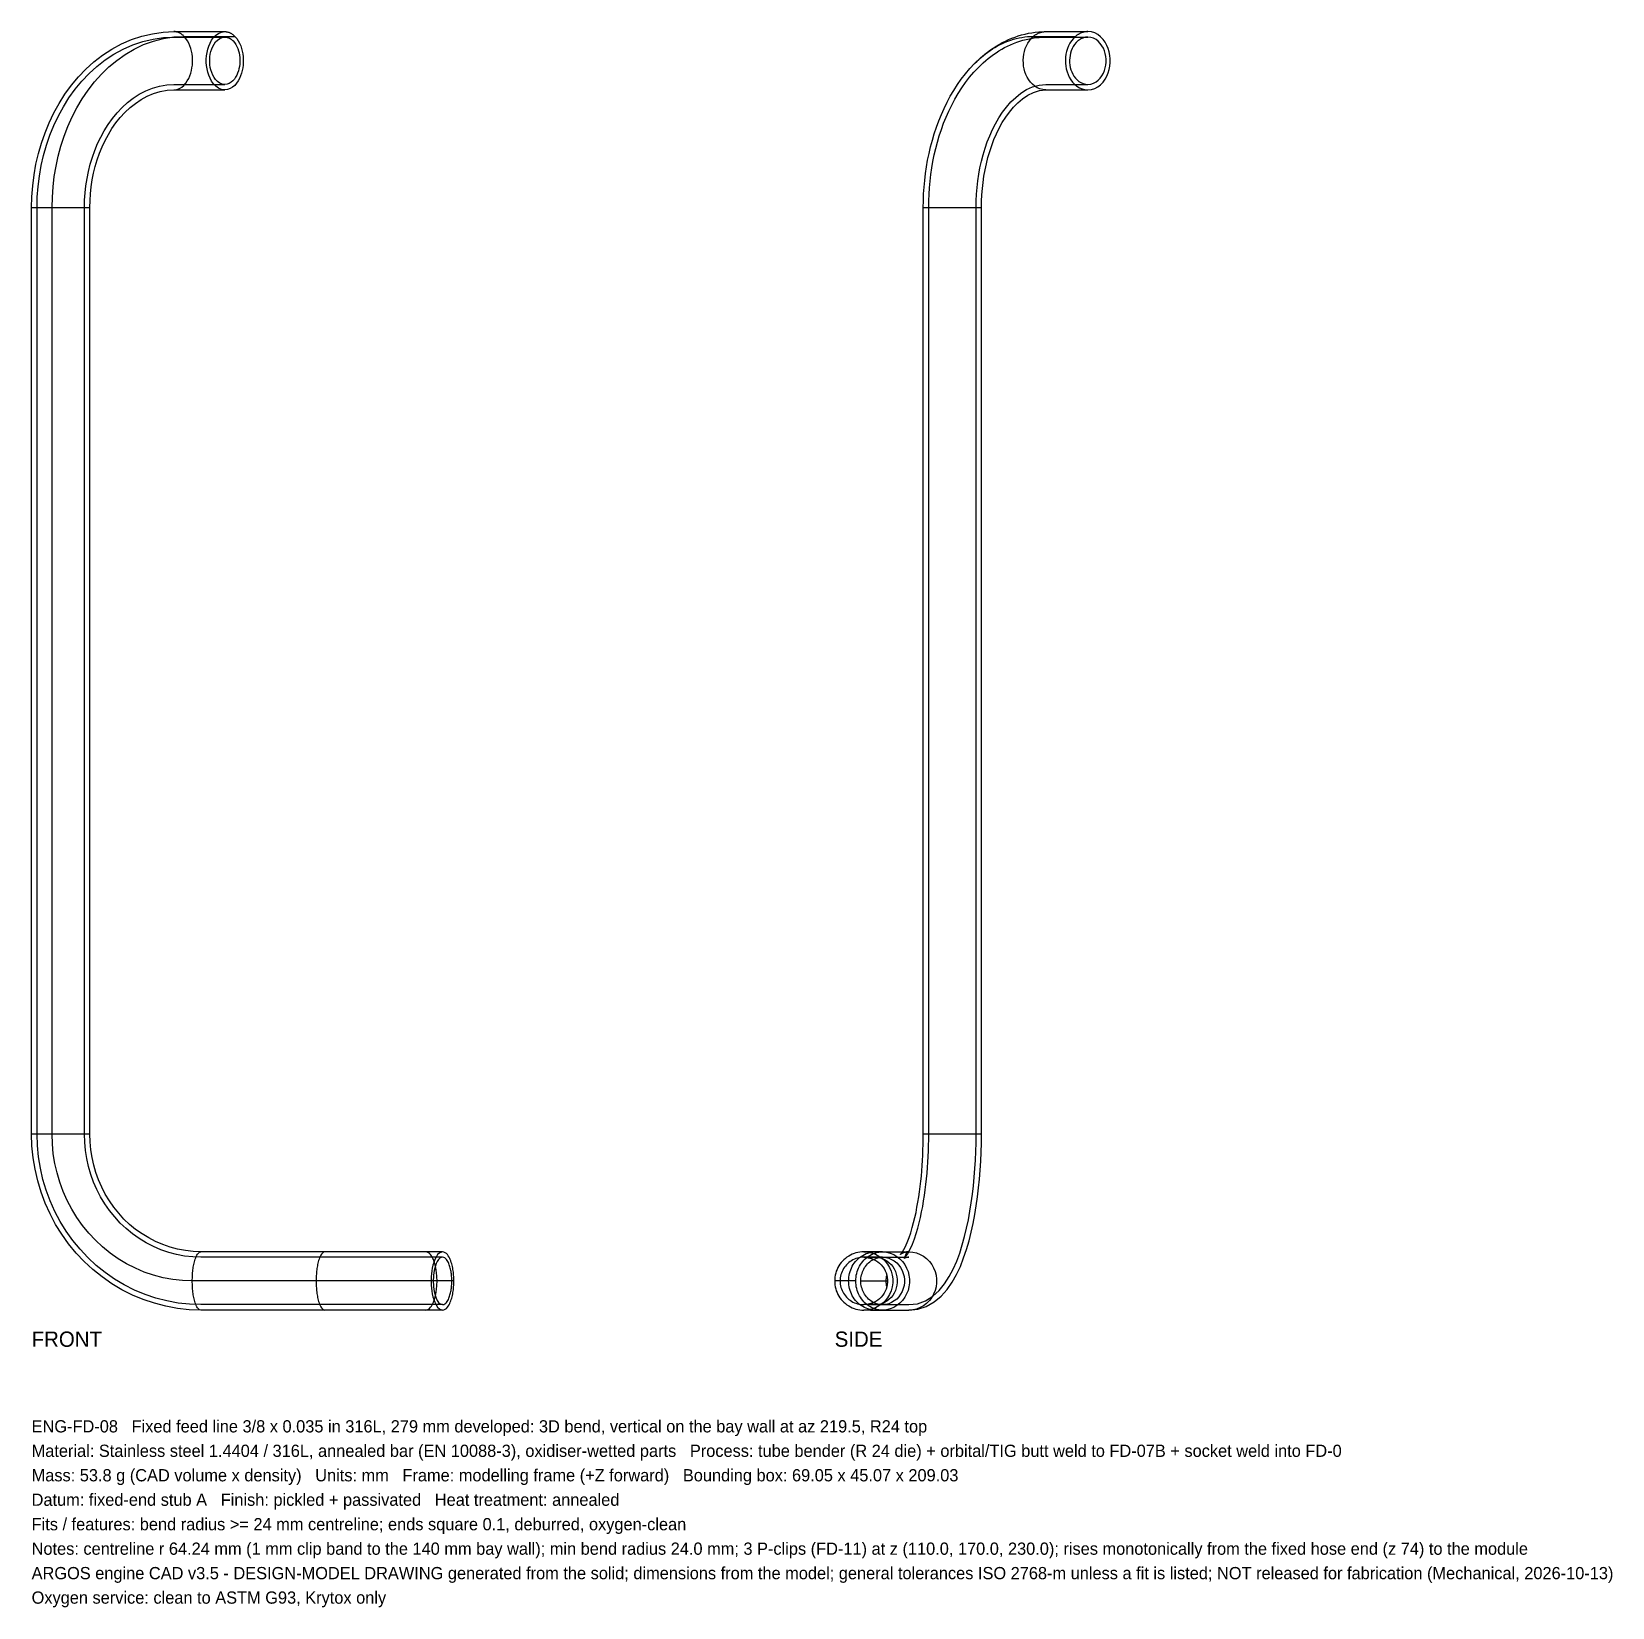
# Model space of a CAD drawing. Header units: millimetres. Extents: x 0 to 258, y -49 to 479.
# Drawn here: x 0 to 258.5, y -48.6 to 209 of the extents above; entities that cross this region are included whole.
import ezdxf

# ---------------------------------------------------------------- set-up
doc = ezdxf.new("R2010")
doc.units = ezdxf.units.MM
for name, color, linetype in [('FRONT_HIDDEN', 8, 'CONTINUOUS'), ('FRONT_VISIBLE', 7, 'Continuous'), ('SIDE_HIDDEN', 8, 'CONTINUOUS'), ('SIDE_VISIBLE', 7, 'Continuous')]:
    doc.layers.add(name, color=color, linetype=linetype)

msp = doc.modelspace()

# ---------------------------------------------------------------- linework, layer by layer
at = {"layer": 'FRONT_HIDDEN'}
for points in [[(0.89, 180.26), (0.93, 181.98), (1.06, 183.7), (1.27, 185.41), (1.57, 187.11), (1.95, 188.79), (2.42, 190.44), (2.98, 192.07), (3.63, 193.67), (4.37, 195.23), (5.19, 196.74), (6.11, 198.2), (7.11, 199.59), (8.21, 200.92), (9.4, 202.17), (10.67, 203.33), (12.03, 204.39), (13.47, 205.34), (14.98, 206.16), (16.55, 206.86), (18.18, 207.41), (19.86, 207.81), (21.56, 208.05), (23.28, 208.14)], [(23.28, 208.14), (23.64, 208.14), (24, 208.14), (24.36, 208.14), (24.73, 208.14), (25.09, 208.14), (25.45, 208.14), (25.81, 208.14), (26.17, 208.14), (26.53, 208.14), (26.89, 208.14), (27.25, 208.14), (27.61, 208.14), (27.98, 208.14), (28.34, 208.14), (28.7, 208.14), (29.06, 208.14), (29.42, 208.14), (29.78, 208.14), (30.14, 208.14), (30.5, 208.14), (30.86, 208.14), (31.22, 208.14), (31.59, 208.14)], [(31.59, 199.5), (31.05, 199.57), (30.56, 199.78), (30.12, 200.09), (29.75, 200.48), (29.43, 200.92), (29.17, 201.39), (28.96, 201.88), (28.8, 202.4), (28.68, 202.92), (28.6, 203.46), (28.56, 203.99), (28.56, 204.53), (28.6, 205.07), (28.68, 205.6), (28.8, 206.13), (28.96, 206.64), (29.17, 207.14), (29.43, 207.61), (29.75, 208.04), (30.12, 208.43), (30.56, 208.74), (31.05, 208.95), (31.59, 209.02)], [(31.59, 200.39), (31.15, 200.45), (30.75, 200.62), (30.39, 200.87), (30.09, 201.19), (29.83, 201.54), (29.62, 201.92), (29.45, 202.33), (29.32, 202.75), (29.22, 203.17), (29.16, 203.61), (29.13, 204.04), (29.13, 204.48), (29.16, 204.92), (29.22, 205.35), (29.32, 205.78), (29.45, 206.2), (29.62, 206.6), (29.83, 206.98), (30.09, 207.34), (30.39, 207.65), (30.75, 207.91), (31.15, 208.08), (31.59, 208.14)], [(31.59, 208.14), (31.65, 208.13), (31.72, 208.13), (31.79, 208.12), (31.85, 208.11), (31.92, 208.1), (31.98, 208.09), (32.05, 208.07), (32.11, 208.05), (32.17, 208.02), (32.23, 208), (32.29, 207.97), (32.35, 207.94), (32.41, 207.91), (32.47, 207.88), (32.53, 207.84), (32.58, 207.8), (32.64, 207.77), (32.69, 207.73), (32.74, 207.68), (32.79, 207.64), (32.84, 207.6), (32.89, 207.55), (32.94, 207.5)], [(32.94, 207.5), (33.18, 207.22), (33.38, 206.91), (33.56, 206.58), (33.7, 206.24), (33.82, 205.89), (33.91, 205.53), (33.98, 205.16), (34.03, 204.8), (34.05, 204.42), (34.05, 204.05), (34.02, 203.68), (33.97, 203.31), (33.9, 202.95), (33.81, 202.59), (33.69, 202.24), (33.54, 201.9), (33.36, 201.57), (33.15, 201.27), (32.9, 200.99), (32.62, 200.75), (32.3, 200.56), (31.95, 200.43), (31.59, 200.39)], [(8.64, 180.26), (8.66, 181.46), (8.74, 182.65), (8.87, 183.83), (9.06, 185.01), (9.29, 186.18), (9.58, 187.34), (9.93, 188.48), (10.33, 189.6), (10.79, 190.71), (11.31, 191.78), (11.88, 192.83), (12.51, 193.84), (13.21, 194.81), (13.97, 195.73), (14.78, 196.6), (15.66, 197.41), (16.61, 198.14), (17.61, 198.79), (18.66, 199.34), (19.77, 199.79), (20.92, 200.12), (22.09, 200.32), (23.28, 200.39)], [(23.28, 200.39), (23.64, 200.39), (24, 200.39), (24.36, 200.39), (24.73, 200.39), (25.09, 200.39), (25.45, 200.39), (25.81, 200.39), (26.17, 200.39), (26.53, 200.39), (26.89, 200.39), (27.25, 200.39), (27.61, 200.39), (27.98, 200.39), (28.34, 200.39), (28.7, 200.39), (29.06, 200.39), (29.42, 200.39), (29.78, 200.39), (30.14, 200.39), (30.5, 200.39), (30.86, 200.39), (31.22, 200.39), (31.59, 200.39)], [(0.89, 28.76), (0.89, 180.26)], [(8.64, 28.76), (8.64, 180.26)], [(27.68, 0.89), (25.82, 0.96), (23.96, 1.16), (22.13, 1.49), (20.32, 1.96), (18.55, 2.56), (16.83, 3.28), (15.16, 4.12), (13.56, 5.08), (12.03, 6.14), (10.57, 7.31), (9.2, 8.58), (7.92, 9.94), (6.74, 11.38), (5.65, 12.9), (4.67, 14.49), (3.8, 16.14), (3.03, 17.84), (2.38, 19.59), (1.85, 21.38), (1.43, 23.2), (1.13, 25.04), (0.95, 26.9), (0.89, 28.76)], [(27.68, 8.64), (26.35, 8.69), (25.02, 8.83), (23.7, 9.08), (22.41, 9.42), (21.14, 9.86), (19.92, 10.39), (18.73, 11), (17.59, 11.7), (16.5, 12.47), (15.46, 13.32), (14.49, 14.24), (13.59, 15.23), (12.75, 16.27), (11.98, 17.37), (11.29, 18.51), (10.68, 19.7), (10.14, 20.93), (9.68, 22.18), (9.31, 23.47), (9.01, 24.77), (8.8, 26.09), (8.68, 27.43), (8.64, 28.76)], [(47.93, 8.64), (27.68, 8.64)], [(64.43, 8.64), (63.71, 8.64), (62.99, 8.64), (62.28, 8.64), (61.56, 8.64), (60.84, 8.64), (60.13, 8.64), (59.41, 8.64), (58.69, 8.64), (57.97, 8.64), (57.26, 8.64), (56.54, 8.64), (55.82, 8.64), (55.11, 8.64), (54.39, 8.64), (53.67, 8.64), (52.95, 8.64), (52.24, 8.64), (51.52, 8.64), (50.8, 8.64), (50.09, 8.64), (49.37, 8.64), (48.65, 8.64), (47.93, 8.64)], [(67.19, 8.64), (64.43, 8.64)], [(67.19, 9.53), (66.74, 9.39), (66.39, 9.07), (66.13, 8.67), (65.92, 8.25), (65.76, 7.8), (65.63, 7.35), (65.52, 6.88), (65.45, 6.42), (65.39, 5.95), (65.35, 5.47), (65.33, 5), (65.33, 4.53), (65.35, 4.05), (65.39, 3.58), (65.45, 3.11), (65.52, 2.64), (65.63, 2.18), (65.76, 1.72), (65.92, 1.28), (66.13, 0.85), (66.39, 0.46), (66.74, 0.14), (67.19, 0)], [(67.19, 8.64), (66.83, 8.52), (66.54, 8.26), (66.33, 7.94), (66.16, 7.6), (66.03, 7.24), (65.92, 6.87), (65.84, 6.49), (65.77, 6.11), (65.72, 5.73), (65.69, 5.34), (65.68, 4.96), (65.68, 4.57), (65.69, 4.18), (65.72, 3.8), (65.77, 3.42), (65.84, 3.04), (65.92, 2.66), (66.03, 2.29), (66.16, 1.93), (66.33, 1.58), (66.54, 1.26), (66.83, 1), (67.19, 0.89)], [(68.7, 4.76), (68.7, 4.96), (68.7, 5.15), (68.69, 5.34), (68.67, 5.53), (68.66, 5.73), (68.63, 5.92), (68.61, 6.11), (68.58, 6.3), (68.55, 6.49), (68.51, 6.68), (68.46, 6.87), (68.41, 7.05), (68.35, 7.24), (68.29, 7.42), (68.22, 7.6), (68.14, 7.77), (68.05, 7.94), (67.95, 8.11), (67.84, 8.26), (67.71, 8.4), (67.55, 8.52), (67.38, 8.61), (67.19, 8.64)], [(67.19, 0.89), (67.38, 0.92), (67.55, 1), (67.71, 1.12), (67.84, 1.26), (67.95, 1.42), (68.05, 1.58), (68.14, 1.75), (68.22, 1.93), (68.29, 2.11), (68.35, 2.29), (68.41, 2.47), (68.46, 2.66), (68.51, 2.85), (68.55, 3.04), (68.58, 3.23), (68.61, 3.42), (68.63, 3.61), (68.66, 3.8), (68.67, 3.99), (68.69, 4.18), (68.7, 4.38), (68.7, 4.57), (68.7, 4.76)], [(47.93, 0.89), (27.68, 0.89)], [(64.43, 0.89), (63.71, 0.89), (62.99, 0.89), (62.28, 0.89), (61.56, 0.89), (60.84, 0.89), (60.13, 0.89), (59.41, 0.89), (58.69, 0.89), (57.97, 0.89), (57.26, 0.89), (56.54, 0.89), (55.82, 0.89), (55.11, 0.89), (54.39, 0.89), (53.67, 0.89), (52.95, 0.89), (52.24, 0.89), (51.52, 0.89), (50.8, 0.89), (50.09, 0.89), (49.37, 0.89), (48.65, 0.89), (47.93, 0.89)], [(67.19, 0.89), (64.43, 0.89)]]:
    msp.add_lwpolyline(points, dxfattribs=at)
at = {"layer": 'FRONT_VISIBLE'}
for points in [[(0, 180.26), (0.04, 182.04), (0.18, 183.82), (0.4, 185.59), (0.71, 187.35), (1.11, 189.09), (1.6, 190.8), (2.19, 192.48), (2.86, 194.13), (3.63, 195.74), (4.49, 197.3), (5.45, 198.81), (6.5, 200.25), (7.64, 201.62), (8.88, 202.9), (10.2, 204.1), (11.61, 205.19), (13.11, 206.16), (14.68, 207.01), (16.31, 207.72), (18, 208.28), (19.74, 208.69), (21.5, 208.94), (23.28, 209.02)], [(3.35, 180.26), (3.39, 181.96), (3.51, 183.66), (3.71, 185.35), (3.99, 187.02), (4.35, 188.68), (4.79, 190.32), (5.32, 191.94), (5.93, 193.53), (6.62, 195.08), (7.41, 196.59), (8.27, 198.05), (9.23, 199.45), (10.27, 200.8), (11.41, 202.06), (12.63, 203.25), (13.93, 204.33), (15.32, 205.31), (16.79, 206.17), (18.32, 206.9), (19.92, 207.48), (21.57, 207.9), (23.25, 208.16), (24.94, 208.25)], [(24.94, 208.25), (24.88, 208.3), (24.83, 208.36), (24.76, 208.42), (24.7, 208.47), (24.64, 208.52), (24.57, 208.57), (24.51, 208.62), (24.44, 208.66), (24.37, 208.71), (24.3, 208.75), (24.23, 208.79), (24.15, 208.82), (24.08, 208.86), (24, 208.89), (23.93, 208.92), (23.85, 208.94), (23.77, 208.96), (23.69, 208.98), (23.61, 209), (23.53, 209.01), (23.45, 209.02), (23.36, 209.02), (23.28, 209.02)], [(23.28, 209.02), (23.64, 209.02), (24, 209.02), (24.36, 209.02), (24.73, 209.02), (25.09, 209.02), (25.45, 209.02), (25.81, 209.02), (26.17, 209.02), (26.53, 209.02), (26.89, 209.02), (27.25, 209.02), (27.61, 209.02), (27.98, 209.02), (28.34, 209.02), (28.7, 209.02), (29.06, 209.02), (29.42, 209.02), (29.78, 209.02), (30.14, 209.02), (30.5, 209.02), (30.86, 209.02), (31.22, 209.02), (31.59, 209.02)], [(23.28, 199.5), (23.73, 199.55), (24.16, 199.71), (24.55, 199.94), (24.9, 200.24), (25.2, 200.58), (25.46, 200.96), (25.68, 201.36), (25.86, 201.77), (26.01, 202.21), (26.13, 202.65), (26.22, 203.1), (26.28, 203.55), (26.31, 204), (26.31, 204.46), (26.28, 204.92), (26.23, 205.37), (26.14, 205.82), (26.03, 206.26), (25.89, 206.7), (25.71, 207.12), (25.49, 207.52), (25.24, 207.9), (24.94, 208.25)], [(24.94, 208.25), (33.25, 208.25)], [(31.59, 209.02), (31.67, 209.02), (31.75, 209.02), (31.83, 209.01), (31.91, 209), (31.99, 208.98), (32.07, 208.96), (32.15, 208.94), (32.23, 208.92), (32.31, 208.89), (32.38, 208.86), (32.46, 208.82), (32.53, 208.79), (32.6, 208.75), (32.67, 208.71), (32.74, 208.66), (32.81, 208.62), (32.88, 208.57), (32.94, 208.52), (33.01, 208.47), (33.07, 208.42), (33.13, 208.36), (33.19, 208.3), (33.25, 208.25)], [(33.25, 208.25), (33.54, 207.9), (33.8, 207.52), (34.01, 207.12), (34.19, 206.7), (34.34, 206.26), (34.45, 205.82), (34.53, 205.37), (34.59, 204.92), (34.61, 204.46), (34.61, 204), (34.58, 203.55), (34.52, 203.1), (34.44, 202.65), (34.32, 202.21), (34.17, 201.77), (33.99, 201.36), (33.77, 200.96), (33.51, 200.58), (33.21, 200.24), (32.86, 199.94), (32.47, 199.71), (32.04, 199.55), (31.59, 199.5)], [(9.53, 180.26), (9.55, 181.39), (9.62, 182.53), (9.74, 183.65), (9.92, 184.77), (10.14, 185.88), (10.41, 186.98), (10.73, 188.07), (11.11, 189.14), (11.53, 190.18), (12.01, 191.21), (12.55, 192.21), (13.14, 193.17), (13.79, 194.1), (14.5, 194.99), (15.26, 195.82), (16.09, 196.6), (16.97, 197.3), (17.91, 197.93), (18.91, 198.47), (19.95, 198.91), (21.04, 199.23), (22.15, 199.43), (23.28, 199.5)], [(23.28, 199.5), (23.64, 199.5), (24, 199.5), (24.36, 199.5), (24.73, 199.5), (25.09, 199.5), (25.45, 199.5), (25.81, 199.5), (26.17, 199.5), (26.53, 199.5), (26.89, 199.5), (27.25, 199.5), (27.61, 199.5), (27.98, 199.5), (28.34, 199.5), (28.7, 199.5), (29.06, 199.5), (29.42, 199.5), (29.78, 199.5), (30.14, 199.5), (30.5, 199.5), (30.86, 199.5), (31.22, 199.5), (31.59, 199.5)], [(0, 180.26), (0.15, 180.26), (0.29, 180.26), (0.44, 180.26), (0.58, 180.26), (0.73, 180.26), (0.87, 180.26), (1.02, 180.26), (1.17, 180.26), (1.31, 180.26), (1.46, 180.26), (1.6, 180.26), (1.75, 180.26), (1.89, 180.26), (2.04, 180.26), (2.18, 180.26), (2.33, 180.26), (2.48, 180.26), (2.62, 180.26), (2.77, 180.26), (2.91, 180.26), (3.06, 180.26), (3.2, 180.26), (3.35, 180.26)], [(0, 28.76), (0, 180.26)], [(3.35, 28.76), (3.35, 180.26)], [(3.35, 180.26), (3.62, 180.26), (3.89, 180.26), (4.16, 180.26), (4.42, 180.26), (4.69, 180.26), (4.96, 180.26), (5.23, 180.26), (5.5, 180.26), (5.77, 180.26), (6.03, 180.26), (6.3, 180.26), (6.57, 180.26), (6.84, 180.26), (7.11, 180.26), (7.38, 180.26), (7.65, 180.26), (7.91, 180.26), (8.18, 180.26), (8.45, 180.26), (8.72, 180.26), (8.99, 180.26), (9.26, 180.26), (9.53, 180.26)], [(9.53, 28.76), (9.53, 180.26)], [(3.35, 28.76), (3.2, 28.76), (3.06, 28.76), (2.91, 28.76), (2.77, 28.76), (2.62, 28.76), (2.48, 28.76), (2.33, 28.76), (2.18, 28.76), (2.04, 28.76), (1.89, 28.76), (1.75, 28.76), (1.6, 28.76), (1.46, 28.76), (1.31, 28.76), (1.17, 28.76), (1.02, 28.76), (0.87, 28.76), (0.73, 28.76), (0.58, 28.76), (0.44, 28.76), (0.29, 28.76), (0.15, 28.76), (0, 28.76)], [(27.68, 0), (25.76, 0.07), (23.84, 0.28), (21.95, 0.62), (20.08, 1.11), (18.25, 1.72), (16.47, 2.46), (14.75, 3.33), (13.1, 4.32), (11.51, 5.42), (10.01, 6.62), (8.59, 7.93), (7.27, 9.33), (6.05, 10.82), (4.92, 12.39), (3.91, 14.02), (3.01, 15.73), (2.22, 17.48), (1.54, 19.29), (0.99, 21.14), (0.56, 23.02), (0.25, 24.92), (0.06, 26.84), (0, 28.76)], [(26.27, 4.76), (24.67, 4.82), (23.08, 5), (21.5, 5.29), (19.95, 5.69), (18.43, 6.21), (16.96, 6.83), (15.53, 7.56), (14.16, 8.39), (12.85, 9.31), (11.61, 10.32), (10.43, 11.41), (9.34, 12.58), (8.33, 13.83), (7.4, 15.13), (6.57, 16.5), (5.82, 17.92), (5.17, 19.38), (4.62, 20.89), (4.16, 22.42), (3.81, 23.98), (3.55, 25.57), (3.4, 27.16), (3.35, 28.76)], [(9.53, 28.76), (9.26, 28.76), (8.99, 28.76), (8.72, 28.76), (8.45, 28.76), (8.18, 28.76), (7.91, 28.76), (7.65, 28.76), (7.38, 28.76), (7.11, 28.76), (6.84, 28.76), (6.57, 28.76), (6.3, 28.76), (6.03, 28.76), (5.77, 28.76), (5.5, 28.76), (5.23, 28.76), (4.96, 28.76), (4.69, 28.76), (4.42, 28.76), (4.16, 28.76), (3.89, 28.76), (3.62, 28.76), (3.35, 28.76)], [(27.68, 9.53), (26.41, 9.57), (25.14, 9.72), (23.88, 9.95), (22.65, 10.28), (21.44, 10.7), (20.27, 11.2), (19.14, 11.79), (18.05, 12.46), (17.01, 13.2), (16.03, 14.02), (15.1, 14.89), (14.24, 15.84), (13.44, 16.83), (12.71, 17.88), (12.05, 18.98), (11.47, 20.11), (10.96, 21.28), (10.52, 22.48), (10.16, 23.71), (9.88, 24.95), (9.69, 26.21), (9.57, 27.49), (9.53, 28.76)], [(26.27, 4.76), (26.27, 4.99), (26.28, 5.22), (26.29, 5.44), (26.3, 5.67), (26.31, 5.89), (26.33, 6.12), (26.35, 6.35), (26.38, 6.57), (26.41, 6.8), (26.44, 7.02), (26.48, 7.24), (26.52, 7.47), (26.57, 7.69), (26.62, 7.91), (26.68, 8.13), (26.75, 8.34), (26.83, 8.56), (26.92, 8.76), (27.02, 8.97), (27.14, 9.16), (27.29, 9.33), (27.47, 9.47), (27.68, 9.53)], [(47.93, 9.53), (27.68, 9.53)], [(47.93, 9.53), (47.72, 9.47), (47.54, 9.33), (47.39, 9.16), (47.27, 8.97), (47.17, 8.76), (47.08, 8.56), (47, 8.34), (46.93, 8.13), (46.87, 7.91), (46.82, 7.69), (46.77, 7.47), (46.73, 7.24), (46.69, 7.02), (46.66, 6.8), (46.63, 6.57), (46.6, 6.35), (46.58, 6.12), (46.56, 5.89), (46.55, 5.67), (46.54, 5.44), (46.53, 5.22), (46.52, 4.99), (46.52, 4.76)], [(64.43, 9.53), (63.71, 9.53), (62.99, 9.53), (62.28, 9.53), (61.56, 9.53), (60.84, 9.53), (60.13, 9.53), (59.41, 9.53), (58.69, 9.53), (57.97, 9.53), (57.26, 9.53), (56.54, 9.53), (55.82, 9.53), (55.11, 9.53), (54.39, 9.53), (53.67, 9.53), (52.95, 9.53), (52.24, 9.53), (51.52, 9.53), (50.8, 9.53), (50.09, 9.53), (49.37, 9.53), (48.65, 9.53), (47.93, 9.53)], [(66.29, 4.76), (66.29, 5), (66.28, 5.24), (66.27, 5.47), (66.25, 5.71), (66.23, 5.95), (66.2, 6.18), (66.17, 6.42), (66.14, 6.65), (66.09, 6.88), (66.05, 7.12), (65.99, 7.35), (65.93, 7.58), (65.86, 7.8), (65.78, 8.03), (65.7, 8.25), (65.6, 8.46), (65.49, 8.67), (65.37, 8.88), (65.22, 9.07), (65.06, 9.24), (64.88, 9.39), (64.66, 9.49), (64.43, 9.53)], [(67.19, 9.53), (64.43, 9.53)], [(69.05, 4.76), (69.05, 5), (69.04, 5.24), (69.03, 5.47), (69.01, 5.71), (68.99, 5.95), (68.97, 6.18), (68.94, 6.42), (68.9, 6.65), (68.86, 6.88), (68.81, 7.12), (68.75, 7.35), (68.69, 7.58), (68.62, 7.8), (68.54, 8.03), (68.46, 8.25), (68.36, 8.46), (68.25, 8.67), (68.13, 8.88), (67.99, 9.07), (67.82, 9.24), (67.64, 9.39), (67.42, 9.49), (67.19, 9.53)], [(46.52, 4.76), (26.27, 4.76)], [(27.68, 0), (27.47, 0.06), (27.29, 0.19), (27.14, 0.37), (27.02, 0.56), (26.92, 0.76), (26.83, 0.97), (26.75, 1.18), (26.68, 1.4), (26.62, 1.62), (26.57, 1.84), (26.52, 2.06), (26.48, 2.28), (26.44, 2.5), (26.41, 2.73), (26.38, 2.95), (26.35, 3.18), (26.33, 3.4), (26.31, 3.63), (26.3, 3.86), (26.29, 4.08), (26.28, 4.31), (26.27, 4.54), (26.27, 4.76)], [(66.29, 4.76), (65.43, 4.76), (64.57, 4.76), (63.71, 4.76), (62.85, 4.76), (61.99, 4.76), (61.13, 4.76), (60.27, 4.76), (59.41, 4.76), (58.55, 4.76), (57.69, 4.76), (56.84, 4.76), (55.98, 4.76), (55.12, 4.76), (54.26, 4.76), (53.4, 4.76), (52.54, 4.76), (51.68, 4.76), (50.82, 4.76), (49.96, 4.76), (49.1, 4.76), (48.24, 4.76), (47.38, 4.76), (46.52, 4.76)], [(46.52, 4.76), (46.52, 4.54), (46.53, 4.31), (46.54, 4.08), (46.55, 3.86), (46.56, 3.63), (46.58, 3.4), (46.6, 3.18), (46.63, 2.95), (46.66, 2.73), (46.69, 2.5), (46.73, 2.28), (46.77, 2.06), (46.82, 1.84), (46.87, 1.62), (46.93, 1.4), (47, 1.18), (47.08, 0.97), (47.17, 0.76), (47.27, 0.56), (47.39, 0.37), (47.54, 0.19), (47.72, 0.06), (47.93, 0)], [(64.43, 0), (64.66, 0.04), (64.88, 0.14), (65.06, 0.28), (65.22, 0.46), (65.37, 0.65), (65.49, 0.85), (65.6, 1.06), (65.7, 1.28), (65.78, 1.5), (65.86, 1.72), (65.93, 1.95), (65.99, 2.18), (66.05, 2.41), (66.09, 2.64), (66.14, 2.87), (66.17, 3.11), (66.2, 3.34), (66.23, 3.58), (66.25, 3.81), (66.27, 4.05), (66.28, 4.29), (66.29, 4.53), (66.29, 4.76)], [(69.05, 4.76), (66.29, 4.76)], [(67.19, 0), (67.42, 0.04), (67.64, 0.14), (67.82, 0.28), (67.99, 0.46), (68.13, 0.65), (68.25, 0.85), (68.36, 1.06), (68.46, 1.28), (68.54, 1.5), (68.62, 1.72), (68.69, 1.95), (68.75, 2.18), (68.81, 2.41), (68.86, 2.64), (68.9, 2.87), (68.94, 3.11), (68.97, 3.34), (68.99, 3.58), (69.01, 3.81), (69.03, 4.05), (69.04, 4.29), (69.05, 4.53), (69.05, 4.76)], [(47.93, 0), (27.68, 0)], [(64.43, 0), (63.71, 0), (62.99, 0), (62.28, 0), (61.56, 0), (60.84, 0), (60.13, 0), (59.41, 0), (58.69, 0), (57.97, 0), (57.26, 0), (56.54, 0), (55.82, 0), (55.11, 0), (54.39, 0), (53.67, 0), (52.95, 0), (52.24, 0), (51.52, 0), (50.8, 0), (50.09, 0), (49.37, 0), (48.65, 0), (47.93, 0)], [(67.19, 0), (64.43, 0)]]:
    msp.add_lwpolyline(points, dxfattribs=at)
at = {"layer": 'SIDE_HIDDEN'}
for points in [[(154.82, 203.18), (155.2, 203.56), (155.6, 203.93), (156, 204.28), (156.41, 204.63), (156.84, 204.96), (157.27, 205.28), (157.72, 205.58), (158.17, 205.88), (158.63, 206.15), (159.1, 206.41), (159.58, 206.66), (160.07, 206.89), (160.57, 207.1), (161.07, 207.29), (161.58, 207.46), (162.1, 207.62), (162.62, 207.76), (163.14, 207.87), (163.67, 207.97), (164.21, 208.04), (164.74, 208.09), (165.28, 208.13), (165.82, 208.14)], [(165.82, 208.14), (166.12, 208.14), (166.42, 208.14), (166.72, 208.14), (167.02, 208.14), (167.32, 208.14), (167.62, 208.14), (167.92, 208.14), (168.22, 208.14), (168.52, 208.14), (168.81, 208.14), (169.11, 208.14), (169.41, 208.14), (169.71, 208.14), (170.01, 208.14), (170.31, 208.14), (170.61, 208.14), (170.91, 208.14), (171.21, 208.14), (171.51, 208.14), (171.81, 208.14), (172.11, 208.14), (172.41, 208.14), (172.71, 208.14)], [(146.68, 180.26), (146.7, 181.35), (146.74, 182.43), (146.81, 183.51), (146.91, 184.59), (147.03, 185.66), (147.19, 186.73), (147.38, 187.8), (147.59, 188.86), (147.84, 189.92), (148.12, 190.97), (148.42, 192), (148.76, 193.03), (149.13, 194.05), (149.54, 195.05), (149.98, 196.04), (150.45, 197.02), (150.96, 197.97), (151.51, 198.91), (152.09, 199.82), (152.71, 200.71), (153.37, 201.57), (154.08, 202.39), (154.82, 203.18)], [(154.43, 180.26), (154.45, 181.36), (154.5, 182.45), (154.59, 183.54), (154.71, 184.62), (154.87, 185.7), (155.07, 186.78), (155.31, 187.84), (155.58, 188.9), (155.9, 189.95), (156.26, 190.98), (156.66, 192), (157.1, 193), (157.6, 193.97), (158.15, 194.92), (158.75, 195.83), (159.4, 196.7), (160.12, 197.52), (160.91, 198.28), (161.76, 198.96), (162.69, 199.54), (163.68, 200), (164.73, 200.29), (165.82, 200.39)], [(165.82, 200.39), (166.12, 200.39), (166.42, 200.39), (166.72, 200.39), (167.02, 200.39), (167.32, 200.39), (167.62, 200.39), (167.92, 200.39), (168.22, 200.39), (168.52, 200.39), (168.81, 200.39), (169.11, 200.39), (169.41, 200.39), (169.71, 200.39), (170.01, 200.39), (170.31, 200.39), (170.61, 200.39), (170.91, 200.39), (171.21, 200.39), (171.51, 200.39), (171.81, 200.39), (172.11, 200.39), (172.41, 200.39), (172.71, 200.39)], [(146.68, 28.76), (146.68, 180.26)], [(154.43, 28.76), (154.43, 180.26)], [(142.66, 8.43), (143.22, 9.15), (143.65, 9.95), (144.03, 10.79), (144.35, 11.64), (144.64, 12.51), (144.9, 13.38), (145.13, 14.27), (145.34, 15.16), (145.53, 16.05), (145.7, 16.95), (145.85, 17.85), (145.99, 18.75), (146.12, 19.65), (146.23, 20.56), (146.33, 21.47), (146.41, 22.38), (146.48, 23.29), (146.54, 24.2), (146.59, 25.11), (146.63, 26.02), (146.66, 26.94), (146.68, 27.85), (146.68, 28.76)], [(143.44, 0.89), (144.83, 1.05), (146.15, 1.53), (147.35, 2.27), (148.39, 3.21), (149.28, 4.3), (150.04, 5.48), (150.7, 6.72), (151.26, 8.01), (151.75, 9.33), (152.18, 10.67), (152.55, 12.03), (152.88, 13.39), (153.17, 14.77), (153.43, 16.15), (153.65, 17.54), (153.84, 18.94), (154, 20.34), (154.13, 21.74), (154.24, 23.14), (154.32, 24.54), (154.38, 25.95), (154.42, 27.36), (154.43, 28.76)], [(136.07, 8.64), (135.81, 8.63), (135.54, 8.6), (135.28, 8.56), (135.02, 8.49), (134.77, 8.41), (134.53, 8.32), (134.29, 8.2), (134.06, 8.07), (133.84, 7.93), (133.63, 7.77), (133.43, 7.59), (133.24, 7.41), (133.07, 7.21), (132.91, 7), (132.76, 6.78), (132.63, 6.54), (132.52, 6.31), (132.42, 6.06), (132.34, 5.81), (132.28, 5.55), (132.23, 5.29), (132.21, 5.03), (132.2, 4.76)], [(136.07, 9.53), (136.72, 9.48), (137.35, 9.35), (137.97, 9.13), (138.54, 8.83), (139.08, 8.46), (139.55, 8.01), (139.96, 7.51), (140.3, 6.95), (140.56, 6.36), (140.73, 5.73), (140.82, 5.09), (140.82, 4.44), (140.73, 3.79), (140.56, 3.17), (140.3, 2.57), (139.96, 2.02), (139.55, 1.51), (139.08, 1.07), (138.54, 0.69), (137.97, 0.39), (137.35, 0.18), (136.72, 0.04), (136.07, 0)], [(137.98, 8.64), (137.89, 8.64), (137.81, 8.64), (137.73, 8.64), (137.65, 8.64), (137.56, 8.64), (137.48, 8.64), (137.4, 8.64), (137.31, 8.64), (137.23, 8.64), (137.15, 8.64), (137.07, 8.64), (136.98, 8.64), (136.9, 8.64), (136.82, 8.64), (136.73, 8.64), (136.65, 8.64), (136.57, 8.64), (136.48, 8.64), (136.4, 8.64), (136.32, 8.64), (136.24, 8.64), (136.15, 8.64), (136.07, 8.64)], [(137.15, 8.64), (137.1, 8.64), (137.06, 8.64), (137.01, 8.64), (136.96, 8.64), (136.91, 8.64), (136.87, 8.64), (136.82, 8.64), (136.77, 8.64), (136.73, 8.64), (136.68, 8.64), (136.63, 8.64), (136.59, 8.64), (136.54, 8.64), (136.49, 8.64), (136.45, 8.64), (136.4, 8.64), (136.35, 8.64), (136.3, 8.64), (136.26, 8.64), (136.21, 8.64), (136.16, 8.64), (136.12, 8.64), (136.07, 8.64)], [(136.07, 8.64), (136.14, 8.64), (136.21, 8.63), (136.29, 8.63), (136.36, 8.63), (136.43, 8.62), (136.5, 8.61), (136.57, 8.6), (136.64, 8.59), (136.71, 8.58), (136.78, 8.57), (136.86, 8.56), (136.93, 8.54), (137, 8.52), (137.07, 8.51), (137.13, 8.49), (137.2, 8.47), (137.27, 8.44), (137.34, 8.42), (137.41, 8.4), (137.47, 8.37), (137.54, 8.35), (137.61, 8.32), (137.67, 8.29)], [(137.15, 8.64), (143.44, 8.64)], [(137.98, 9.53), (139.15, 9.53)], [(139.15, 8.64), (137.98, 8.64)], [(143.44, 9.53), (143.37, 9.52), (143.31, 9.52), (143.25, 9.52), (143.19, 9.51), (143.13, 9.51), (143.06, 9.5), (143, 9.49), (142.94, 9.48), (142.88, 9.47), (142.82, 9.45), (142.76, 9.44), (142.7, 9.42), (142.64, 9.4), (142.58, 9.38), (142.52, 9.36), (142.46, 9.33), (142.41, 9.31), (142.35, 9.28), (142.29, 9.25), (142.24, 9.22), (142.19, 9.19), (142.14, 9.15), (142.09, 9.11)], [(142.09, 9.11), (142.1, 9.13), (142.12, 9.15), (142.13, 9.16), (142.15, 9.18), (142.16, 9.2), (142.18, 9.21), (142.19, 9.23), (142.2, 9.25), (142.22, 9.27), (142.23, 9.28), (142.25, 9.3), (142.26, 9.32), (142.27, 9.34), (142.29, 9.36), (142.3, 9.38), (142.31, 9.39), (142.32, 9.41), (142.34, 9.43), (142.35, 9.45), (142.36, 9.47), (142.38, 9.49), (142.39, 9.51), (142.4, 9.53)], [(143.44, 8.64), (143.4, 8.64), (143.37, 8.63), (143.33, 8.63), (143.3, 8.63), (143.26, 8.63), (143.23, 8.62), (143.19, 8.62), (143.16, 8.61), (143.12, 8.61), (143.09, 8.6), (143.05, 8.59), (143.02, 8.58), (142.98, 8.57), (142.95, 8.56), (142.91, 8.55), (142.88, 8.54), (142.85, 8.53), (142.81, 8.52), (142.78, 8.5), (142.75, 8.49), (142.72, 8.47), (142.69, 8.45), (142.66, 8.43)], [(132.2, 4.76), (132.21, 4.5), (132.23, 4.24), (132.28, 3.97), (132.34, 3.72), (132.42, 3.47), (132.52, 3.22), (132.63, 2.98), (132.76, 2.75), (132.91, 2.53), (133.07, 2.32), (133.24, 2.12), (133.43, 1.93), (133.63, 1.76), (133.84, 1.6), (134.06, 1.45), (134.29, 1.32), (134.53, 1.21), (134.77, 1.11), (135.02, 1.03), (135.28, 0.97), (135.54, 0.93), (135.81, 0.9), (136.07, 0.89)], [(137.67, 1.24), (137.61, 1.21), (137.54, 1.18), (137.47, 1.15), (137.41, 1.13), (137.34, 1.1), (137.27, 1.08), (137.2, 1.06), (137.13, 1.04), (137.07, 1.02), (137, 1), (136.93, 0.98), (136.86, 0.97), (136.78, 0.96), (136.71, 0.94), (136.64, 0.93), (136.57, 0.92), (136.5, 0.91), (136.43, 0.91), (136.36, 0.9), (136.29, 0.9), (136.21, 0.89), (136.14, 0.89), (136.07, 0.89)], [(137.98, 0.89), (137.89, 0.89), (137.81, 0.89), (137.73, 0.89), (137.65, 0.89), (137.56, 0.89), (137.48, 0.89), (137.4, 0.89), (137.31, 0.89), (137.23, 0.89), (137.15, 0.89), (137.07, 0.89), (136.98, 0.89), (136.9, 0.89), (136.82, 0.89), (136.73, 0.89), (136.65, 0.89), (136.57, 0.89), (136.48, 0.89), (136.4, 0.89), (136.32, 0.89), (136.24, 0.89), (136.15, 0.89), (136.07, 0.89)], [(137.15, 0.89), (137.1, 0.89), (137.06, 0.89), (137.01, 0.89), (136.96, 0.89), (136.91, 0.89), (136.87, 0.89), (136.82, 0.89), (136.77, 0.89), (136.73, 0.89), (136.68, 0.89), (136.63, 0.89), (136.59, 0.89), (136.54, 0.89), (136.49, 0.89), (136.45, 0.89), (136.4, 0.89), (136.35, 0.89), (136.3, 0.89), (136.26, 0.89), (136.21, 0.89), (136.16, 0.89), (136.12, 0.89), (136.07, 0.89)], [(137.15, 0.89), (143.44, 0.89)], [(139.15, 0.89), (137.98, 0.89)], [(137.98, 0), (139.15, 0)]]:
    msp.add_lwpolyline(points, dxfattribs=at)
at = {"layer": 'SIDE_VISIBLE'}
for points in [[(154.19, 203.81), (154.59, 204.21), (155.01, 204.59), (155.44, 204.97), (155.87, 205.33), (156.32, 205.68), (156.78, 206.02), (157.25, 206.34), (157.73, 206.65), (158.22, 206.94), (158.72, 207.22), (159.23, 207.47), (159.74, 207.71), (160.27, 207.94), (160.8, 208.14), (161.34, 208.32), (161.88, 208.48), (162.44, 208.63), (162.99, 208.75), (163.55, 208.85), (164.12, 208.92), (164.68, 208.98), (165.25, 209.01), (165.82, 209.02)], [(154.19, 203.81), (154.52, 204.14), (154.87, 204.46), (155.22, 204.78), (155.58, 205.08), (155.95, 205.38), (156.33, 205.66), (156.72, 205.93), (157.11, 206.19), (157.52, 206.44), (157.93, 206.68), (158.35, 206.9), (158.77, 207.1), (159.2, 207.29), (159.64, 207.47), (160.09, 207.63), (160.54, 207.77), (161, 207.89), (161.46, 208), (161.92, 208.09), (162.39, 208.16), (162.86, 208.21), (163.33, 208.24), (163.81, 208.25)], [(165.82, 199.5), (165.34, 199.54), (164.87, 199.66), (164.43, 199.85), (164.02, 200.11), (163.65, 200.42), (163.32, 200.77), (163.03, 201.16), (162.79, 201.57), (162.58, 202.01), (162.42, 202.46), (162.29, 202.93), (162.21, 203.4), (162.16, 203.88), (162.15, 204.37), (162.17, 204.85), (162.24, 205.33), (162.34, 205.8), (162.48, 206.26), (162.67, 206.71), (162.89, 207.13), (163.15, 207.54), (163.46, 207.91), (163.81, 208.25)], [(163.81, 208.25), (163.88, 208.31), (163.95, 208.37), (164.03, 208.42), (164.11, 208.48), (164.19, 208.53), (164.27, 208.58), (164.35, 208.63), (164.44, 208.68), (164.52, 208.72), (164.61, 208.76), (164.7, 208.8), (164.79, 208.83), (164.88, 208.87), (164.97, 208.9), (165.06, 208.92), (165.16, 208.95), (165.25, 208.97), (165.34, 208.98), (165.44, 209), (165.53, 209.01), (165.63, 209.02), (165.72, 209.02), (165.82, 209.02)], [(163.81, 208.25), (170.69, 208.25)], [(165.82, 209.02), (166.12, 209.02), (166.42, 209.02), (166.72, 209.02), (167.02, 209.02), (167.32, 209.02), (167.62, 209.02), (167.92, 209.02), (168.22, 209.02), (168.52, 209.02), (168.81, 209.02), (169.11, 209.02), (169.41, 209.02), (169.71, 209.02), (170.01, 209.02), (170.31, 209.02), (170.61, 209.02), (170.91, 209.02), (171.21, 209.02), (171.51, 209.02), (171.81, 209.02), (172.11, 209.02), (172.41, 209.02), (172.71, 209.02)], [(170.69, 208.25), (170.34, 207.91), (170.04, 207.54), (169.77, 207.13), (169.55, 206.71), (169.37, 206.26), (169.23, 205.8), (169.12, 205.33), (169.06, 204.85), (169.03, 204.37), (169.04, 203.88), (169.09, 203.4), (169.18, 202.93), (169.3, 202.46), (169.47, 202.01), (169.67, 201.57), (169.92, 201.16), (170.21, 200.77), (170.54, 200.42), (170.91, 200.11), (171.32, 199.85), (171.76, 199.66), (172.23, 199.54), (172.71, 199.5)], [(171.07, 207.5), (170.79, 207.23), (170.54, 206.93), (170.32, 206.6), (170.14, 206.25), (169.99, 205.89), (169.88, 205.51), (169.79, 205.13), (169.74, 204.74), (169.72, 204.35), (169.73, 203.95), (169.77, 203.56), (169.84, 203.18), (169.94, 202.8), (170.07, 202.43), (170.24, 202.07), (170.44, 201.74), (170.67, 201.42), (170.94, 201.14), (171.24, 200.88), (171.58, 200.68), (171.94, 200.52), (172.32, 200.42), (172.71, 200.39)], [(172.71, 209.02), (172.61, 209.02), (172.52, 209.02), (172.42, 209.01), (172.32, 209), (172.23, 208.98), (172.14, 208.97), (172.04, 208.95), (171.95, 208.92), (171.86, 208.9), (171.77, 208.87), (171.68, 208.83), (171.59, 208.8), (171.5, 208.76), (171.41, 208.72), (171.33, 208.68), (171.24, 208.63), (171.16, 208.58), (171.08, 208.53), (171, 208.48), (170.92, 208.42), (170.84, 208.37), (170.77, 208.31), (170.69, 208.25)], [(172.71, 208.14), (172.63, 208.13), (172.55, 208.13), (172.47, 208.12), (172.4, 208.11), (172.32, 208.1), (172.24, 208.09), (172.17, 208.07), (172.09, 208.05), (172.02, 208.03), (171.94, 208.01), (171.87, 207.98), (171.8, 207.95), (171.72, 207.92), (171.65, 207.89), (171.58, 207.85), (171.51, 207.81), (171.45, 207.78), (171.38, 207.73), (171.32, 207.69), (171.25, 207.65), (171.19, 207.6), (171.13, 207.55), (171.07, 207.5)], [(172.71, 199.5), (173.28, 199.56), (173.83, 199.73), (174.34, 200), (174.8, 200.35), (175.2, 200.77), (175.54, 201.24), (175.82, 201.74), (176.05, 202.28), (176.21, 202.83), (176.32, 203.4), (176.38, 203.97), (176.38, 204.55), (176.32, 205.13), (176.21, 205.7), (176.05, 206.25), (175.82, 206.78), (175.54, 207.29), (175.2, 207.76), (174.8, 208.17), (174.34, 208.53), (173.83, 208.8), (173.28, 208.97), (172.71, 209.02)], [(172.71, 200.39), (173.17, 200.44), (173.62, 200.58), (174.04, 200.79), (174.41, 201.08), (174.74, 201.42), (175.01, 201.8), (175.24, 202.21), (175.42, 202.65), (175.56, 203.1), (175.65, 203.56), (175.69, 204.03), (175.69, 204.5), (175.65, 204.97), (175.56, 205.43), (175.42, 205.88), (175.24, 206.31), (175.01, 206.72), (174.74, 207.1), (174.41, 207.44), (174.04, 207.73), (173.62, 207.95), (173.17, 208.09), (172.71, 208.14)], [(145.79, 180.26), (145.81, 181.38), (145.85, 182.49), (145.92, 183.6), (146.03, 184.71), (146.16, 185.81), (146.32, 186.91), (146.51, 188.01), (146.74, 189.1), (146.99, 190.19), (147.28, 191.26), (147.59, 192.33), (147.94, 193.39), (148.33, 194.43), (148.75, 195.46), (149.2, 196.48), (149.69, 197.48), (150.21, 198.46), (150.78, 199.42), (151.38, 200.36), (152.02, 201.27), (152.7, 202.15), (153.42, 203), (154.19, 203.81)], [(155.32, 180.26), (155.33, 181.29), (155.38, 182.33), (155.46, 183.35), (155.58, 184.38), (155.72, 185.4), (155.91, 186.42), (156.12, 187.43), (156.37, 188.43), (156.66, 189.42), (156.99, 190.4), (157.36, 191.36), (157.77, 192.31), (158.22, 193.24), (158.72, 194.14), (159.27, 195.02), (159.87, 195.85), (160.53, 196.65), (161.25, 197.39), (162.03, 198.06), (162.89, 198.64), (163.81, 199.09), (164.8, 199.39), (165.82, 199.5)], [(165.82, 199.5), (166.12, 199.5), (166.42, 199.5), (166.72, 199.5), (167.02, 199.5), (167.32, 199.5), (167.62, 199.5), (167.92, 199.5), (168.22, 199.5), (168.52, 199.5), (168.81, 199.5), (169.11, 199.5), (169.41, 199.5), (169.71, 199.5), (170.01, 199.5), (170.31, 199.5), (170.61, 199.5), (170.91, 199.5), (171.21, 199.5), (171.51, 199.5), (171.81, 199.5), (172.11, 199.5), (172.41, 199.5), (172.71, 199.5)], [(145.79, 180.26), (146.21, 180.26), (146.62, 180.26), (147.03, 180.26), (147.45, 180.26), (147.86, 180.26), (148.28, 180.26), (148.69, 180.26), (149.11, 180.26), (149.52, 180.26), (149.93, 180.26), (150.35, 180.26), (150.76, 180.26), (151.18, 180.26), (151.59, 180.26), (152, 180.26), (152.42, 180.26), (152.83, 180.26), (153.25, 180.26), (153.66, 180.26), (154.07, 180.26), (154.49, 180.26), (154.9, 180.26), (155.32, 180.26)], [(145.79, 28.76), (145.79, 180.26)], [(155.32, 28.76), (155.32, 180.26)], [(142.4, 9.53), (142.82, 10.27), (143.17, 11.05), (143.48, 11.85), (143.76, 12.66), (144, 13.48), (144.22, 14.31), (144.43, 15.15), (144.61, 15.98), (144.77, 16.82), (144.92, 17.67), (145.06, 18.51), (145.18, 19.36), (145.29, 20.21), (145.39, 21.06), (145.48, 21.92), (145.55, 22.77), (145.62, 23.62), (145.67, 24.48), (145.71, 25.34), (145.75, 26.19), (145.77, 27.05), (145.79, 27.91), (145.79, 28.76)], [(143.44, 0), (144.89, 0.16), (146.29, 0.61), (147.56, 1.33), (148.7, 2.26), (149.68, 3.35), (150.52, 4.55), (151.24, 5.82), (151.87, 7.15), (152.4, 8.52), (152.87, 9.91), (153.29, 11.32), (153.65, 12.74), (153.96, 14.17), (154.24, 15.62), (154.47, 17.06), (154.68, 18.52), (154.85, 19.97), (155, 21.43), (155.11, 22.9), (155.2, 24.36), (155.27, 25.83), (155.3, 27.29), (155.32, 28.76)], [(155.32, 28.76), (154.9, 28.76), (154.49, 28.76), (154.07, 28.76), (153.66, 28.76), (153.25, 28.76), (152.83, 28.76), (152.42, 28.76), (152, 28.76), (151.59, 28.76), (151.18, 28.76), (150.76, 28.76), (150.35, 28.76), (149.93, 28.76), (149.52, 28.76), (149.11, 28.76), (148.69, 28.76), (148.28, 28.76), (147.86, 28.76), (147.45, 28.76), (147.03, 28.76), (146.62, 28.76), (146.21, 28.76), (145.79, 28.76)], [(136.07, 9.53), (135.74, 9.51), (135.42, 9.48), (135.1, 9.43), (134.78, 9.35), (134.48, 9.25), (134.17, 9.13), (133.88, 8.99), (133.6, 8.83), (133.32, 8.65), (133.06, 8.46), (132.82, 8.24), (132.59, 8.01), (132.38, 7.77), (132.18, 7.51), (132, 7.24), (131.84, 6.95), (131.7, 6.66), (131.58, 6.36), (131.48, 6.05), (131.41, 5.73), (131.35, 5.41), (131.32, 5.09), (131.31, 4.76)], [(133.59, 4.76), (133.6, 5.07), (133.63, 5.39), (133.68, 5.69), (133.74, 6), (133.83, 6.3), (133.93, 6.6), (134.05, 6.88), (134.19, 7.16), (134.35, 7.43), (134.52, 7.69), (134.71, 7.94), (134.92, 8.18), (135.14, 8.39), (135.38, 8.6), (135.63, 8.78), (135.89, 8.95), (136.17, 9.1), (136.45, 9.23), (136.75, 9.33), (137.05, 9.42), (137.36, 9.48), (137.67, 9.51), (137.98, 9.53)], [(134.77, 4.76), (134.78, 5.07), (134.8, 5.39), (134.85, 5.69), (134.92, 6), (135, 6.3), (135.1, 6.6), (135.22, 6.88), (135.36, 7.16), (135.52, 7.43), (135.69, 7.69), (135.89, 7.94), (136.09, 8.18), (136.31, 8.39), (136.55, 8.6), (136.8, 8.78), (137.07, 8.95), (137.34, 9.1), (137.63, 9.23), (137.92, 9.33), (138.22, 9.42), (138.53, 9.48), (138.84, 9.51), (139.15, 9.53)], [(135.58, 4.76), (135.59, 5.02), (135.61, 5.27), (135.65, 5.52), (135.71, 5.77), (135.78, 6.01), (135.86, 6.25), (135.96, 6.49), (136.07, 6.72), (136.2, 6.94), (136.34, 7.15), (136.49, 7.35), (136.66, 7.54), (136.84, 7.72), (137.04, 7.88), (137.24, 8.03), (137.45, 8.17), (137.68, 8.29), (137.91, 8.39), (138.15, 8.48), (138.39, 8.55), (138.64, 8.6), (138.9, 8.63), (139.15, 8.64)], [(137.98, 9.53), (137.89, 9.53), (137.81, 9.53), (137.73, 9.53), (137.65, 9.53), (137.56, 9.53), (137.48, 9.53), (137.4, 9.53), (137.31, 9.53), (137.23, 9.53), (137.15, 9.53), (137.07, 9.53), (136.98, 9.53), (136.9, 9.53), (136.82, 9.53), (136.73, 9.53), (136.65, 9.53), (136.57, 9.53), (136.48, 9.53), (136.4, 9.53), (136.32, 9.53), (136.24, 9.53), (136.15, 9.53), (136.07, 9.53)], [(137.15, 9.53), (137.1, 9.53), (137.06, 9.53), (137.01, 9.53), (136.96, 9.53), (136.91, 9.53), (136.87, 9.53), (136.82, 9.53), (136.77, 9.53), (136.73, 9.53), (136.68, 9.53), (136.63, 9.53), (136.59, 9.53), (136.54, 9.53), (136.49, 9.53), (136.45, 9.53), (136.4, 9.53), (136.35, 9.53), (136.3, 9.53), (136.26, 9.53), (136.21, 9.53), (136.16, 9.53), (136.12, 9.53), (136.07, 9.53)], [(137.15, 9.53), (137.98, 9.53)], [(137.67, 8.29), (138.02, 8.11), (138.34, 7.9), (138.64, 7.66), (138.91, 7.39), (139.16, 7.1), (139.38, 6.78), (139.56, 6.44), (139.71, 6.08), (139.82, 5.72), (139.9, 5.34), (139.94, 4.96), (139.94, 4.57), (139.9, 4.19), (139.82, 3.81), (139.71, 3.44), (139.56, 3.09), (139.38, 2.75), (139.16, 2.43), (138.91, 2.13), (138.64, 1.86), (138.34, 1.62), (138.02, 1.41), (137.67, 1.24)], [(139.15, 9.53), (137.98, 9.53)], [(138.56, 8.58), (139.01, 8.47), (139.43, 8.3), (139.83, 8.07), (140.19, 7.8), (140.52, 7.48), (140.8, 7.12), (141.05, 6.74), (141.24, 6.32), (141.39, 5.89), (141.49, 5.45), (141.54, 4.99), (141.54, 4.53), (141.49, 4.08), (141.39, 3.63), (141.24, 3.2), (141.05, 2.79), (140.8, 2.4), (140.52, 2.04), (140.19, 1.73), (139.83, 1.45), (139.43, 1.22), (139.01, 1.05), (138.56, 0.94)], [(139.15, 9.53), (139.77, 9.48), (140.38, 9.33), (140.96, 9.1), (141.5, 8.78), (141.99, 8.39), (142.41, 7.94), (142.78, 7.43), (143.07, 6.88), (143.3, 6.3), (143.45, 5.69), (143.52, 5.07), (143.52, 4.45), (143.45, 3.83), (143.3, 3.22), (143.07, 2.64), (142.78, 2.09), (142.41, 1.58), (141.99, 1.13), (141.5, 0.74), (140.96, 0.42), (140.38, 0.19), (139.77, 0.05), (139.15, 0)], [(139.15, 9.53), (143.44, 9.53)], [(139.15, 8.64), (139.66, 8.6), (140.15, 8.48), (140.62, 8.29), (141.06, 8.03), (141.46, 7.72), (141.81, 7.35), (142.1, 6.94), (142.34, 6.49), (142.52, 6.01), (142.65, 5.52), (142.71, 5.02), (142.71, 4.51), (142.65, 4), (142.52, 3.51), (142.34, 3.04), (142.1, 2.59), (141.81, 2.18), (141.46, 1.81), (141.06, 1.49), (140.62, 1.23), (140.15, 1.04), (139.66, 0.93), (139.15, 0.89)], [(142.77, 8.64), (142.78, 8.67), (142.8, 8.71), (142.82, 8.75), (142.83, 8.79), (142.85, 8.82), (142.87, 8.86), (142.88, 8.9), (142.9, 8.94), (142.92, 8.98), (142.93, 9.01), (142.95, 9.05), (142.97, 9.09), (142.98, 9.13), (143, 9.16), (143.01, 9.2), (143.03, 9.24), (143.04, 9.28), (143.06, 9.32), (143.08, 9.36), (143.09, 9.39), (143.11, 9.43), (143.12, 9.47), (143.14, 9.51)], [(143.44, 9.53), (144.07, 9.48), (144.69, 9.34), (145.29, 9.11), (145.84, 8.81), (146.35, 8.42), (146.8, 7.97), (147.18, 7.47), (147.49, 6.91), (147.73, 6.33), (147.89, 5.71), (147.98, 5.08), (147.98, 4.44), (147.89, 3.81), (147.73, 3.2), (147.49, 2.61), (147.18, 2.06), (146.8, 1.55), (146.35, 1.1), (145.84, 0.72), (145.29, 0.41), (144.69, 0.18), (144.07, 0.05), (143.44, 0)], [(139.74, 4.76), (139.74, 4.8), (139.74, 4.84), (139.74, 4.88), (139.74, 4.92), (139.74, 4.96), (139.75, 5), (139.75, 5.04), (139.75, 5.08), (139.75, 5.12), (139.76, 5.15), (139.76, 5.19), (139.77, 5.23), (139.77, 5.27), (139.78, 5.31), (139.78, 5.35), (139.79, 5.39), (139.79, 5.43), (139.8, 5.47), (139.81, 5.5), (139.81, 5.54), (139.82, 5.58), (139.83, 5.62), (139.84, 5.66)], [(133.59, 4.76), (133.49, 4.76), (133.39, 4.76), (133.3, 4.76), (133.2, 4.76), (133.1, 4.76), (133, 4.76), (132.9, 4.76), (132.8, 4.76), (132.7, 4.76), (132.6, 4.76), (132.5, 4.76), (132.4, 4.76), (132.3, 4.76), (132.2, 4.76), (132.1, 4.76), (132, 4.76), (131.9, 4.76), (131.8, 4.76), (131.7, 4.76), (131.61, 4.76), (131.51, 4.76), (131.41, 4.76), (131.31, 4.76)], [(131.31, 4.76), (131.32, 4.44), (131.35, 4.11), (131.41, 3.79), (131.48, 3.48), (131.58, 3.17), (131.7, 2.87), (131.84, 2.57), (132, 2.29), (132.18, 2.02), (132.38, 1.76), (132.59, 1.51), (132.82, 1.28), (133.06, 1.07), (133.32, 0.87), (133.6, 0.69), (133.88, 0.53), (134.17, 0.39), (134.48, 0.28), (134.78, 0.18), (135.1, 0.1), (135.42, 0.04), (135.74, 0.01), (136.07, 0)], [(134.77, 4.76), (133.59, 4.76)], [(137.98, 0), (137.67, 0.01), (137.36, 0.05), (137.05, 0.11), (136.75, 0.19), (136.45, 0.3), (136.17, 0.42), (135.89, 0.57), (135.63, 0.74), (135.38, 0.93), (135.14, 1.13), (134.92, 1.35), (134.71, 1.58), (134.52, 1.83), (134.35, 2.09), (134.19, 2.36), (134.05, 2.64), (133.93, 2.93), (133.83, 3.22), (133.74, 3.52), (133.68, 3.83), (133.63, 4.14), (133.6, 4.45), (133.59, 4.76)], [(139.15, 0), (138.84, 0.01), (138.53, 0.05), (138.22, 0.11), (137.92, 0.19), (137.63, 0.3), (137.34, 0.42), (137.07, 0.57), (136.8, 0.74), (136.55, 0.93), (136.31, 1.13), (136.09, 1.35), (135.89, 1.58), (135.69, 1.83), (135.52, 2.09), (135.36, 2.36), (135.22, 2.64), (135.1, 2.93), (135, 3.22), (134.92, 3.52), (134.85, 3.83), (134.8, 4.14), (134.78, 4.45), (134.77, 4.76)], [(139.15, 0.89), (138.9, 0.9), (138.64, 0.93), (138.39, 0.98), (138.15, 1.04), (137.91, 1.13), (137.68, 1.23), (137.45, 1.35), (137.24, 1.49), (137.04, 1.64), (136.84, 1.81), (136.66, 1.99), (136.49, 2.18), (136.34, 2.38), (136.2, 2.59), (136.07, 2.81), (135.96, 3.04), (135.86, 3.27), (135.78, 3.51), (135.71, 3.76), (135.65, 4), (135.61, 4.26), (135.59, 4.51), (135.58, 4.76)], [(135.58, 4.76), (139.74, 4.76)], [(139.74, 4.76), (139.75, 4.76), (139.76, 4.76), (139.76, 4.76), (139.77, 4.76), (139.78, 4.76), (139.79, 4.76), (139.8, 4.76), (139.81, 4.76), (139.82, 4.76), (139.83, 4.76), (139.84, 4.76), (139.85, 4.77), (139.85, 4.77), (139.86, 4.77), (139.87, 4.77), (139.88, 4.77), (139.89, 4.77), (139.9, 4.77), (139.91, 4.77), (139.92, 4.77), (139.93, 4.77), (139.93, 4.77), (139.94, 4.77)], [(139.84, 3.87), (139.83, 3.91), (139.82, 3.94), (139.81, 3.98), (139.81, 4.02), (139.8, 4.06), (139.79, 4.1), (139.79, 4.14), (139.78, 4.18), (139.78, 4.21), (139.77, 4.25), (139.77, 4.29), (139.76, 4.33), (139.76, 4.37), (139.75, 4.41), (139.75, 4.45), (139.75, 4.49), (139.75, 4.53), (139.74, 4.57), (139.74, 4.61), (139.74, 4.64), (139.74, 4.68), (139.74, 4.72), (139.74, 4.76)], [(137.98, 0), (137.89, 0), (137.81, 0), (137.73, 0), (137.65, 0), (137.56, 0), (137.48, 0), (137.4, 0), (137.31, 0), (137.23, 0), (137.15, 0), (137.07, 0), (136.98, 0), (136.9, 0), (136.82, 0), (136.73, 0), (136.65, 0), (136.57, 0), (136.48, 0), (136.4, 0), (136.32, 0), (136.24, 0), (136.15, 0), (136.07, 0)], [(137.15, 0), (137.1, 0), (137.06, 0), (137.01, 0), (136.96, 0), (136.91, 0), (136.87, 0), (136.82, 0), (136.77, 0), (136.73, 0), (136.68, 0), (136.63, 0), (136.59, 0), (136.54, 0), (136.49, 0), (136.45, 0), (136.4, 0), (136.35, 0), (136.3, 0), (136.26, 0), (136.21, 0), (136.16, 0), (136.12, 0), (136.07, 0)], [(137.15, 0), (137.98, 0)], [(139.15, 0), (137.98, 0)], [(139.15, 0), (143.44, 0)]]:
    msp.add_lwpolyline(points, dxfattribs=at)

# ---------------------------------------------------------------- texts
for s, p in [('ENG-FD-08   Fixed feed line 3/8 x 0.035 in 316L, 279 mm developed: 3D bend, vertical on the bay wall at az 219.5, R24 top ', (0, -20)), ('Material: Stainless steel 1.4404 / 316L, annealed bar (EN 10088-3), oxidiser-wetted parts   Process: tube bender (R 24 die) + orbital/TIG butt weld to FD-07B + socket weld into FD-0', (0, -24)), ('Mass: 53.8 g (CAD volume x density)   Units: mm   Frame: modelling frame (+Z forward)   Bounding box: 69.05 x 45.07 x 209.03', (0, -28)), ('Datum: fixed-end stub A   Finish: pickled + passivated   Heat treatment: annealed', (0, -32)), ('Fits / features: bend radius >= 24 mm centreline; ends square 0.1, deburred, oxygen-clean', (0, -36)), ('Notes: centreline r 64.24 mm (1 mm clip band to the 140 mm bay wall); min bend radius 24.0 mm; 3 P-clips (FD-11) at z (110.0, 170.0, 230.0); rises monotonically from the fixed hose end (z 74) to the module', (0, -40)), ('ARGOS engine CAD v3.5 - DESIGN-MODEL DRAWING generated from the solid; dimensions from the model; general tolerances ISO 2768-m unless a fit is listed; NOT released for fabrication (Mechanical, 2026-10-13)', (0, -44)), ('Oxygen service: clean to ASTM G93, Krytox only', (0, -48))]:
    msp.add_text(s, height=2).set_placement(p)
at = {"layer": 'FRONT_VISIBLE'}
msp.add_text('FRONT', height=2.5, dxfattribs=at).set_placement((0, -6))
at = {"layer": 'SIDE_VISIBLE'}
msp.add_text('SIDE', height=2.5, dxfattribs=at).set_placement((131.31, -6))

doc.saveas('drawing.dxf')
